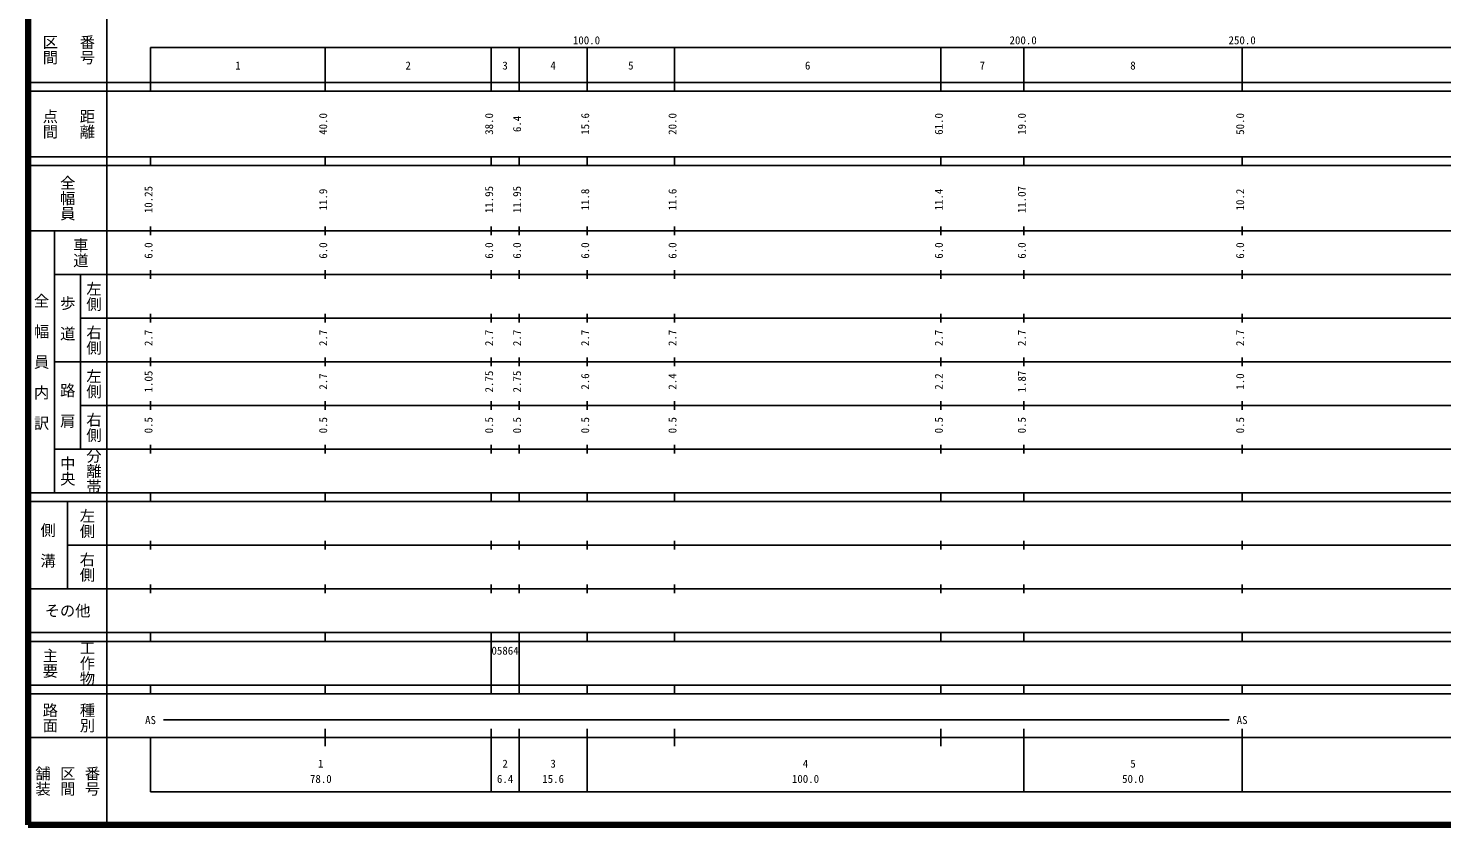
# Model space of a CAD drawing. Units: millimetres on the paper, enlarged 1000 times. Extents: x 40000 to 680000, y 20000 to 380000.
# Drawn here: x 40000 to 363711, y 20000 to 202409 of the extents above; entities that cross this region are included whole.
import ezdxf
from ezdxf.enums import TextEntityAlignment as Align

# ---------------------------------------------------------------- set-up
doc = ezdxf.new("R2010")
doc.units = ezdxf.units.MM
doc.header["$LTSCALE"] = 1000
doc.layers.add('M-TTL', color=2, linetype='Continuous', lineweight=140)
doc.layers.add('M-TTL-BAND', color=7, linetype='Continuous', lineweight=25)
doc.styles.add('@ＭＳ ゴシック', font='')
doc.styles.add('ＭＳ ゴシック', font='')
doc.styles.get('@ＭＳ ゴシック').set_extended_font_data('@MS Gothic')
doc.styles.get('ＭＳ ゴシック').set_extended_font_data('MS Gothic')

msp = doc.modelspace()

# ---------------------------------------------------------------- linework, layer by layer
at = {"layer": 'M-TTL'}
for p, q in [((40000, 380000), (40000, 20000)), ((40000, 20000), (680000, 20000))]:
    msp.add_line(p, q, dxfattribs=at)
at = {"layer": 'M-TTL-BAND'}
for p, q in [((58000, 370000), (58000, 20000)), ((68000, 198000), (579000, 198000)), ((68000, 198000), (68000, 188000)), ((108000, 188000), (108000, 198000)), ((146000, 188000), (146000, 198000)), ((152400, 188000), (152400, 198000)), ((168000, 188000), (168000, 198000)), ((188000, 188000), (188000, 198000)), ((249000, 188000), (249000, 198000)), ((268000, 188000), (268000, 198000)), ((318000, 188000), (318000, 198000)), ((40000, 190000), (579000, 190000)), ((40000, 188000), (579000, 188000)), ((40000, 173000), (579000, 173000)), ((68000, 171000), (68000, 173000)), ((108000, 171000), (108000, 173000)), ((146000, 171000), (146000, 173000)), ((152400, 171000), (152400, 173000)), ((168000, 171000), (168000, 173000)), ((188000, 171000), (188000, 173000)), ((249000, 171000), (249000, 173000)), ((268000, 171000), (268000, 173000)), ((318000, 171000), (318000, 173000)), ((40000, 171000), (579000, 171000)), ((40000, 156000), (579000, 156000)), ((46000, 96000), (46000, 156000)), ((68000, 155000), (68000, 157000)), ((108000, 155000), (108000, 157000)), ((146000, 155000), (146000, 157000)), ((152400, 155000), (152400, 157000)), ((168000, 155000), (168000, 157000)), ((188000, 155000), (188000, 157000)), ((249000, 155000), (249000, 157000)), ((268000, 155000), (268000, 157000)), ((318000, 155000), (318000, 157000)), ((46000, 146000), (579000, 146000)), ((52000, 146000), (52000, 106000)), ((68000, 145000), (68000, 147000)), ((108000, 145000), (108000, 147000)), ((146000, 145000), (146000, 147000)), ((152400, 145000), (152400, 147000)), ((168000, 145000), (168000, 147000)), ((188000, 145000), (188000, 147000)), ((249000, 145000), (249000, 147000)), ((268000, 145000), (268000, 147000)), ((318000, 145000), (318000, 147000)), ((52000, 136000), (579000, 136000)), ((68000, 135000), (68000, 137000)), ((108000, 135000), (108000, 137000)), ((146000, 135000), (146000, 137000)), ((152400, 135000), (152400, 137000)), ((168000, 135000), (168000, 137000)), ((188000, 135000), (188000, 137000)), ((249000, 135000), (249000, 137000)), ((268000, 135000), (268000, 137000)), ((318000, 135000), (318000, 137000)), ((68000, 125000), (68000, 127000)), ((108000, 125000), (108000, 127000)), ((146000, 125000), (146000, 127000)), ((152400, 125000), (152400, 127000)), ((168000, 125000), (168000, 127000)), ((188000, 125000), (188000, 127000)), ((249000, 125000), (249000, 127000)), ((268000, 125000), (268000, 127000)), ((318000, 125000), (318000, 127000)), ((46000, 126000), (579000, 126000)), ((68000, 115000), (68000, 117000)), ((108000, 115000), (108000, 117000)), ((146000, 115000), (146000, 117000)), ((152400, 115000), (152400, 117000)), ((168000, 115000), (168000, 117000)), ((188000, 115000), (188000, 117000)), ((249000, 115000), (249000, 117000)), ((268000, 115000), (268000, 117000)), ((318000, 115000), (318000, 117000)), ((52000, 116000), (579000, 116000)), ((68000, 105000), (68000, 107000)), ((108000, 105000), (108000, 107000)), ((146000, 105000), (146000, 107000)), ((152400, 105000), (152400, 107000)), ((168000, 105000), (168000, 107000)), ((188000, 105000), (188000, 107000)), ((249000, 105000), (249000, 107000)), ((268000, 105000), (268000, 107000)), ((318000, 105000), (318000, 107000)), ((46000, 106000), (579000, 106000)), ((40000, 96000), (579000, 96000)), ((40000, 94000), (579000, 94000)), ((49000, 94000), (49000, 74000)), ((68000, 94000), (68000, 96000)), ((108000, 94000), (108000, 96000)), ((146000, 94000), (146000, 96000)), ((152400, 94000), (152400, 96000)), ((168000, 94000), (168000, 96000)), ((188000, 94000), (188000, 96000)), ((249000, 94000), (249000, 96000)), ((268000, 94000), (268000, 96000)), ((318000, 94000), (318000, 96000)), ((68000, 83000), (68000, 85000)), ((108000, 83000), (108000, 85000)), ((146000, 83000), (146000, 85000)), ((152400, 83000), (152400, 85000)), ((168000, 83000), (168000, 85000)), ((188000, 83000), (188000, 85000)), ((249000, 83000), (249000, 85000)), ((268000, 83000), (268000, 85000)), ((318000, 83000), (318000, 85000)), ((49000, 84000), (579000, 84000)), ((68000, 73000), (68000, 75000)), ((108000, 73000), (108000, 75000)), ((146000, 73000), (146000, 75000)), ((152400, 73000), (152400, 75000)), ((168000, 73000), (168000, 75000)), ((188000, 73000), (188000, 75000)), ((249000, 73000), (249000, 75000)), ((268000, 73000), (268000, 75000)), ((318000, 73000), (318000, 75000)), ((40000, 74000), (579000, 74000)), ((40000, 64000), (579000, 64000)), ((40000, 62000), (579000, 62000)), ((68000, 62000), (68000, 64000)), ((108000, 62000), (108000, 64000)), ((146000, 62000), (146000, 64000)), ((146000, 52000), (146000, 62000)), ((152400, 62000), (152400, 64000)), ((152400, 52000), (152400, 62000)), ((168000, 62000), (168000, 64000)), ((188000, 62000), (188000, 64000)), ((249000, 62000), (249000, 64000)), ((268000, 62000), (268000, 64000)), ((318000, 62000), (318000, 64000)), ((40000, 52000), (579000, 52000)), ((68000, 50000), (68000, 52000)), ((108000, 50000), (108000, 52000)), ((146000, 50000), (146000, 52000)), ((152400, 50000), (152400, 52000)), ((168000, 50000), (168000, 52000)), ((188000, 50000), (188000, 52000)), ((249000, 50000), (249000, 52000)), ((268000, 50000), (268000, 52000)), ((318000, 50000), (318000, 52000)), ((40000, 50000), (579000, 50000)), ((71000, 44000), (315000, 44000)), ((40000, 40000), (579000, 40000)), ((68000, 40000), (68000, 27500)), ((108000, 38000), (108000, 42000)), ((146000, 27500), (146000, 42000)), ((152400, 27500), (152400, 42000)), ((168000, 27500), (168000, 42000)), ((188000, 38000), (188000, 42000)), ((249000, 38000), (249000, 42000)), ((268000, 27500), (268000, 42000)), ((318000, 27500), (318000, 42000)), ((68000, 27500), (579000, 27500))]:
    msp.add_line(p, q, dxfattribs=at)

# ---------------------------------------------------------------- texts
at = {"layer": 'M-TTL-BAND', "style": '@ＭＳ ゴシック'}
for s, p in [('番号', (53500, 197500)), ('区間', (45000, 197500)), ('点間', (45000, 180500)), ('距離', (53500, 180500)), ('全幅員', (49000, 163500)), ('車道', (52000, 151000)), ('左側', (55000, 141000)), ('全\u3000幅\u3000員\u3000内\u3000訳', (43000, 126000)), ('歩\u3000道', (49000, 136000)), ('右側', (55000, 131000)), ('左側', (55000, 121000)), ('路\u3000肩', (49000, 116000)), ('右側', (55000, 111000)), ('中央', (49000, 101000)), ('分離帯', (55000, 101000)), ('左側', (53500, 89000)), ('側\u3000溝', (44500, 84000)), ('右側', (53500, 79000)), ('工作物', (53500, 57000)), ('主要', (45000, 57000)), ('路面', (45000, 44500)), ('種別', (53500, 44500)), ('舗装', (43333, 30000)), ('区間', (49000, 30000)), ('番号', (54667, 30000))]:
    msp.add_text(s, height=2566, rotation=270, dxfattribs=at).set_placement(p, align=Align.MIDDLE_CENTER)
at = {"layer": 'M-TTL-BAND', "style": 'ＭＳ ゴシック'}
for s, p in [('100.0', (167844, 198195)), ('200.0', (267844, 198195)), ('250.0', (318000, 198195)), ('1', (88000, 192405)), ('2', (127000, 192405)), ('3', (149200, 192405)), ('4', (160200, 192405)), ('5', (178000, 192405)), ('6', (218500, 192405)), ('7', (258500, 192405)), ('8', (293000, 192405)), ('AS', (68000, 42500)), ('AS', (318000, 42500)), ('1', (107000, 32523)), ('2', (149200, 32523)), ('3', (160200, 32523)), ('4', (218000, 32523)), ('5', (293000, 32523)), ('78.0', (107000, 29033)), ('6.4', (149200, 29033)), ('15.6', (160200, 29033)), ('100.0', (218000, 29033)), ('50.0', (293000, 29033))]:
    msp.add_text(s, height=1833, dxfattribs=at).set_placement(p, align=Align.BOTTOM_CENTER)
for s, p in [('40.0', (109000, 180500)), ('38.0', (147000, 180500)), ('6.4', (153400, 180500)), ('15.6', (169000, 180500)), ('20.0', (189000, 180500)), ('61.0', (250000, 180500)), ('19.0', (269000, 180500)), ('50.0', (319000, 180500)), ('10.25', (69000, 163174)), ('11.9', (109000, 163174)), ('11.95', (147000, 163174)), ('11.95', (153400, 163174)), ('11.8', (169000, 163174)), ('11.6', (189000, 163174)), ('11.4', (250000, 163174)), ('11.07', (269000, 163174)), ('10.2', (319000, 163174)), ('6.0', (69000, 151500)), ('6.0', (109000, 151500)), ('6.0', (147000, 151500)), ('6.0', (153400, 151500)), ('6.0', (169000, 151500)), ('6.0', (189000, 151500)), ('6.0', (250000, 151500)), ('6.0', (269000, 151500)), ('6.0', (319000, 151500)), ('2.7', (69000, 131500)), ('2.7', (109000, 131500)), ('2.7', (147000, 131500)), ('2.7', (153400, 131500)), ('2.7', (169000, 131500)), ('2.7', (189000, 131500)), ('2.7', (250000, 131500)), ('2.7', (269000, 131500)), ('2.7', (319000, 131500)), ('1.05', (69000, 121500)), ('2.7', (109000, 121500)), ('2.75', (147000, 121500)), ('2.75', (153400, 121500)), ('2.6', (169000, 121500)), ('2.4', (189000, 121500)), ('2.2', (250000, 121500)), ('1.87', (269000, 121500)), ('1.0', (319000, 121500)), ('0.5', (69000, 111500)), ('0.5', (109000, 111500)), ('0.5', (147000, 111500)), ('0.5', (153400, 111500)), ('0.5', (169000, 111500)), ('0.5', (189000, 111500)), ('0.5', (250000, 111500)), ('0.5', (269000, 111500)), ('0.5', (319000, 111500))]:
    msp.add_text(s, height=1833, rotation=90, dxfattribs=at).set_placement(p, align=Align.BOTTOM_CENTER)
msp.add_text('その他', height=2566, dxfattribs=at).set_placement((49000, 69000), align=Align.MIDDLE_CENTER)
msp.add_text('05864', height=1833, dxfattribs=at).set_placement((146075, 58405), align=Align.BOTTOM_LEFT)

doc.saveas('drawing.dxf')
